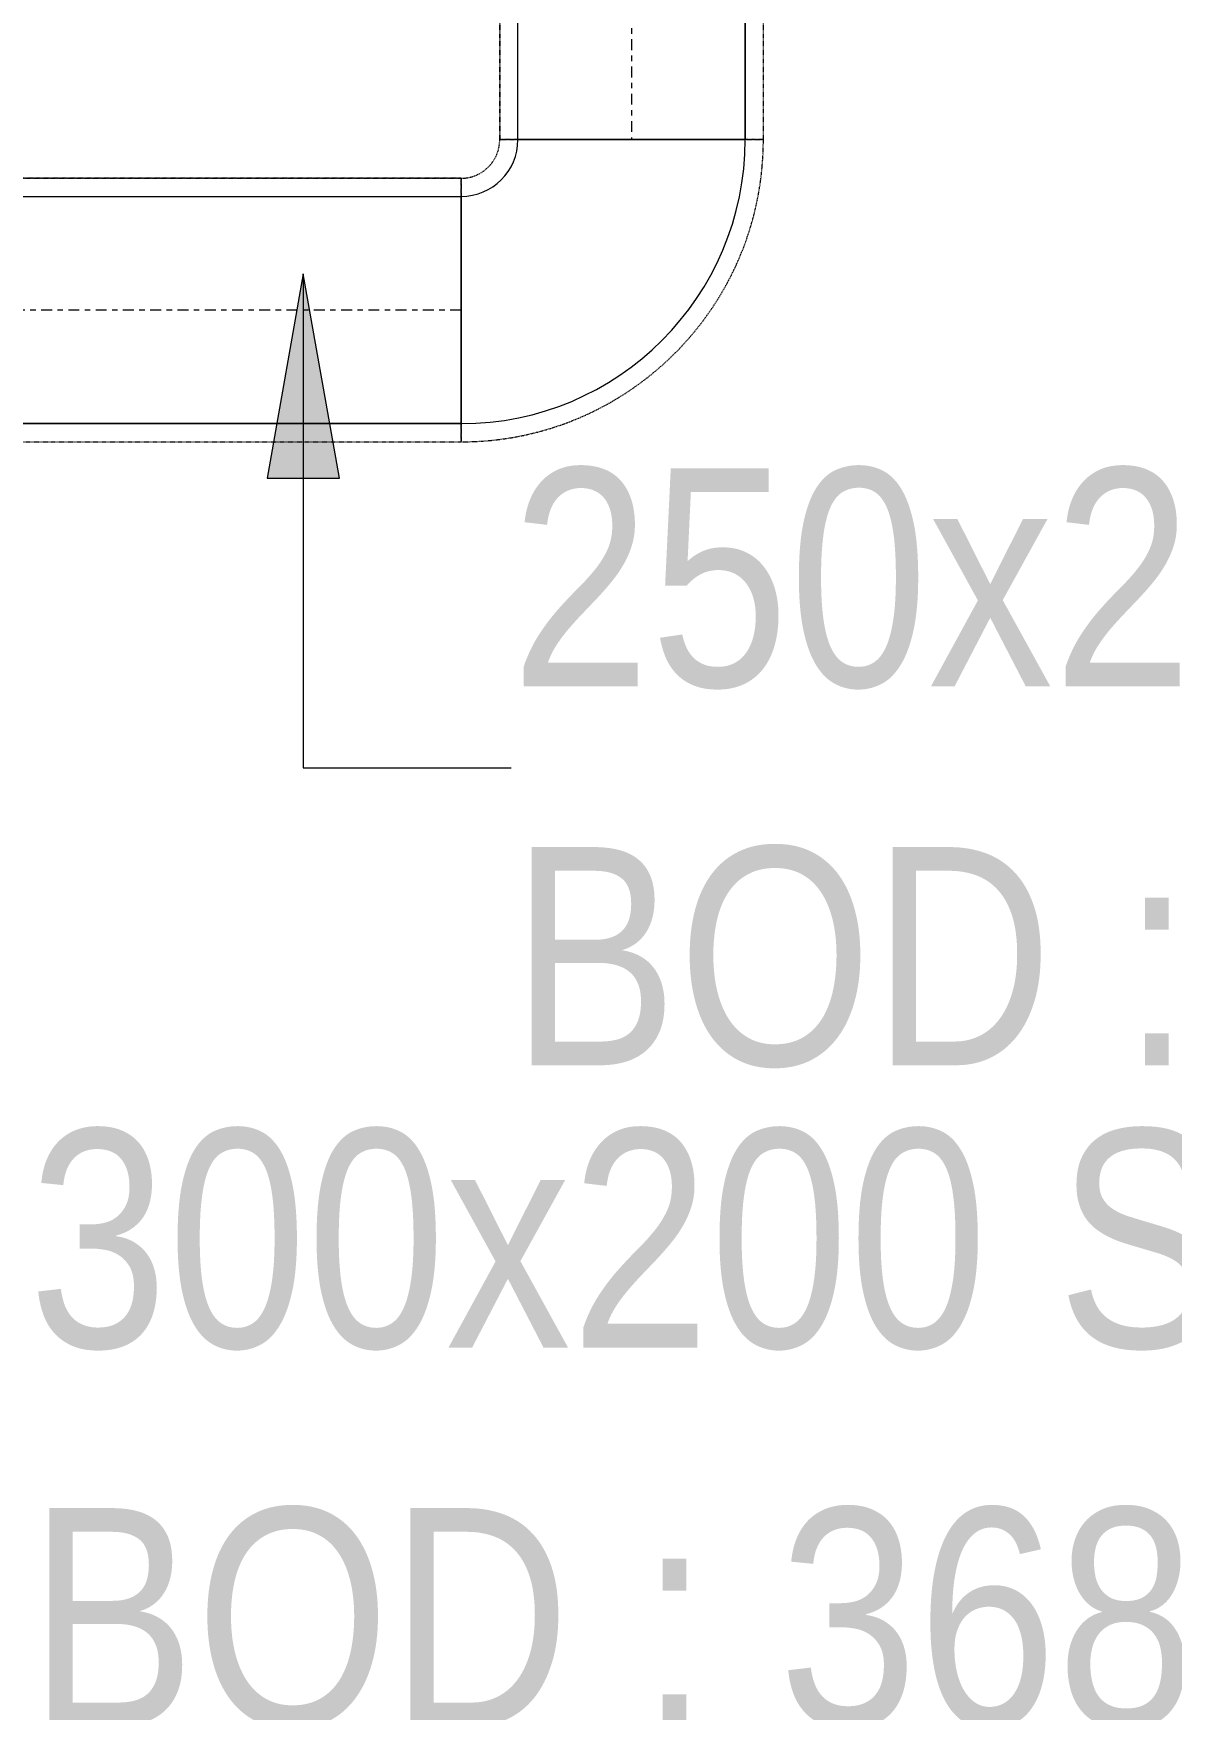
# Model space of a CAD drawing. Header units: inches. Extents: x -83664 to 20107, y -47222 to 19398.
# Drawn here: x -10589 to -9337, y -36338 to -34494 of the extents above; entities that cross this region are included whole.
import ezdxf

# ---------------------------------------------------------------- set-up
doc = ezdxf.new("R2010")
doc.units = ezdxf.units.IN
doc.header["$MEASUREMENT"] = 0
doc.linetypes.add('Center', pattern=[29.999999, 12, -6, 6, -6])
doc.linetypes.add('Hidden 0_50', pattern=[1.0584, 0.5292, -0.5292])
doc.layers.add('M-HVAC-DUCT', color=7, linetype='Continuous', lineweight=9, true_color=0xffe97f)
doc.layers.add('M-HVAC-DUCT-CNTR', color=7, linetype='Center', lineweight=9)
doc.layers.add('M-HVAC-DUCT-IDEN', color=7, linetype='Continuous', lineweight=18)
doc.styles.add('Arial Narrow_21', font='ARIALN.TTF', dxfattribs={"height": 240})

# ---------------------------------------------------------------- blocks, each defined once
blk = doc.blocks.new('M_Rectangular Elbow - Radius - 0_75 W-V60-FIRST FLOOR AC CONDITIONING LAYOUT - PART A')
at = {"layer": 'M-HVAC-DUCT', "color": 6, "true_color": 0xff00ff}
for p, q in [((-125, 187.5), (125, 187.5)), ((125, 187.5), (-125, 187.5)), ((-187.5, 125), (-187.5, -125)), ((-187.5, -125), (-187.5, 125))]:
    blk.add_line(p, q, dxfattribs=at)
for radius, end in [(62.5, 360), (62.5, 0), (312.5, 0), (312.5, 0)]:
    blk.add_arc((-187.5, 187.5), radius, 270, end, dxfattribs=at)
blk = doc.blocks.new('TEMW-SMBZ-HO-BM-HVAC-00002_rvt-1-FIRST FLOOR AC CONDITIONING LAYOUT - PART A')
at = {"layer": 'M-HVAC-DUCT', "color": 6, "linetype": 'Hidden 0_50', "true_color": 0xff00ff}
for p, q in [((141380.6, 65012), (141380.6, 63761.5)), ((141380.6, 63761.5), (141380.6, 65012)), ((141670.6, 63761.5), (141670.6, 65012)), ((141670.6, 63761.5), (141670.6, 65012)), ((141380.6, 63761.5), (141670.6, 63761.5)), ((141670.6, 63761.5), (141380.6, 63761.5)), ((141670.6, 63761.5), (141380.6, 63761.5)), ((141380.6, 63761.5), (141670.6, 63761.5)), ((141338.1, 63719), (138610.7, 63719)), ((138610.7, 63719), (141338.1, 63719)), ((141338.1, 63719), (141338.1, 63429)), ((141338.1, 63429), (141338.1, 63719)), ((141338.1, 63719), (141338.1, 63429)), ((141338.1, 63429), (141338.1, 63719)), ((138610.7, 63429), (141338.1, 63429)), ((138610.7, 63429), (141338.1, 63429))]:
    blk.add_line(p, q, dxfattribs=at)
at = {"layer": 'M-HVAC-DUCT', "color": 6, "true_color": 0xff00ff}
for p, q in [((141400.6, 63761.5), (141400.6, 65012)), ((141400.6, 63761.5), (141400.6, 65012)), ((141650.6, 65012), (141650.6, 63761.5)), ((141650.6, 63761.5), (141650.6, 65012)), ((141650.6, 63761.5), (141400.6, 63761.5)), ((141400.6, 63761.5), (141650.6, 63761.5)), ((138610.7, 63699), (141338.1, 63699)), ((138610.7, 63699), (141338.1, 63699)), ((141338.1, 63449), (141338.1, 63699)), ((141338.1, 63699), (141338.1, 63449)), ((141338.1, 63449), (138610.7, 63449)), ((138610.7, 63449), (141338.1, 63449))]:
    blk.add_line(p, q, dxfattribs=at)
at = {"layer": 'M-HVAC-DUCT', "color": 6, "linetype": 'Hidden 0_50', "true_color": 0xff00ff}
for radius in [42.5, 332.5, 332.5, 42.5]:
    blk.add_arc((141338.1, 63761.5), radius, 270, 0, dxfattribs=at)
at = {"layer": 'M-HVAC-DUCT-CNTR', "color": 6, "true_color": 0xff00ff}
for p, q in [((141525.6, 65012), (141525.6, 63761.5)), ((141338.1, 63574), (138610.7, 63574))]:
    blk.add_line(p, q, dxfattribs=at)
at = {"layer": 'M-HVAC-DUCT', "color": 6, "linetype": 'Hidden 0_50', "lineweight": 9, "true_color": 0xff00ff}
blk.add_blockref('M_Rectangular Elbow - Radius - 0_75 W-V60-FIRST FLOOR AC CONDITIONING LAYOUT - PART A', (141525.6, 63574), dxfattribs=at)
blk = doc.blocks.new('TEMW-SMBZ-HO-BM-HVAC-00002_rvt-2-FIRST FLOOR AC CONDITIONING LAYOUT - PART A')
at = {"layer": 'M-HVAC-DUCT', "color": 6, "linetype": 'Hidden 0_50', "true_color": 0xff00ff}
for p, q in [((141380.6, 65012), (141380.6, 63761.5)), ((141380.6, 63761.5), (141380.6, 65012)), ((141670.6, 63761.5), (141670.6, 65012)), ((141670.6, 63761.5), (141670.6, 65012)), ((141380.6, 63761.5), (141670.6, 63761.5)), ((141670.6, 63761.5), (141380.6, 63761.5)), ((141670.6, 63761.5), (141380.6, 63761.5)), ((141380.6, 63761.5), (141670.6, 63761.5)), ((141338.1, 63719), (138610.7, 63719)), ((138610.7, 63719), (141338.1, 63719)), ((141338.1, 63719), (141338.1, 63429)), ((141338.1, 63429), (141338.1, 63719)), ((141338.1, 63719), (141338.1, 63429)), ((141338.1, 63429), (141338.1, 63719)), ((138610.7, 63429), (141338.1, 63429)), ((138610.7, 63429), (141338.1, 63429))]:
    blk.add_line(p, q, dxfattribs=at)
at = {"layer": 'M-HVAC-DUCT', "color": 6, "true_color": 0xff00ff}
for p, q in [((141400.6, 63761.5), (141400.6, 65012)), ((141400.6, 63761.5), (141400.6, 65012)), ((141650.6, 65012), (141650.6, 63761.5)), ((141650.6, 63761.5), (141650.6, 65012)), ((141650.6, 63761.5), (141400.6, 63761.5)), ((141400.6, 63761.5), (141650.6, 63761.5)), ((138610.7, 63699), (141338.1, 63699)), ((138610.7, 63699), (141338.1, 63699)), ((141338.1, 63449), (141338.1, 63699)), ((141338.1, 63699), (141338.1, 63449)), ((141338.1, 63449), (138610.7, 63449)), ((138610.7, 63449), (141338.1, 63449))]:
    blk.add_line(p, q, dxfattribs=at)
at = {"layer": 'M-HVAC-DUCT', "color": 6, "linetype": 'Hidden 0_50', "true_color": 0xff00ff}
for radius in [42.5, 332.5, 332.5, 42.5]:
    blk.add_arc((141338.1, 63761.5), radius, 270, 0, dxfattribs=at)
at = {"layer": 'M-HVAC-DUCT-CNTR', "color": 6, "true_color": 0xff00ff}
for p, q in [((141525.6, 65012), (141525.6, 63761.5)), ((141338.1, 63574), (138610.7, 63574))]:
    blk.add_line(p, q, dxfattribs=at)
at = {"layer": 'M-HVAC-DUCT', "color": 6, "linetype": 'Hidden 0_50', "lineweight": 9, "true_color": 0xff00ff}
blk.add_blockref('M_Rectangular Elbow - Radius - 0_75 W-V60-FIRST FLOOR AC CONDITIONING LAYOUT - PART A', (141525.6, 63574), dxfattribs=at)

msp = doc.modelspace()

# ---------------------------------------------------------------- hatches: boundary and pattern name
at = {"layer": 'M-HVAC-DUCT-IDEN', "lineweight": 9}
msp.add_hatch(color=256, dxfattribs=at).paths.add_polyline_path([(-10292.2, -34758.2), (-10331.9, -34983.2), (-10252.5, -34983.2)])

# ---------------------------------------------------------------- linework, layer by layer
for p, q in [((-10292.2, -34758.2), (-10331.9, -34983.2)), ((-10252.5, -34983.2), (-10292.2, -34758.2)), ((-10292.2, -34758.2), (-10292.2, -35302)), ((-10331.9, -34983.2), (-10252.5, -34983.2)), ((-10292.2, -35302), (-10063.6, -35302))]:
    msp.add_line(p, q, dxfattribs=at)

# ---------------------------------------------------------------- block references
at = {"lineweight": 5}
for name in ['TEMW-SMBZ-HO-BM-HVAC-00002_rvt-1-FIRST FLOOR AC CONDITIONING LAYOUT - PART A', 'TEMW-SMBZ-HO-BM-HVAC-00002_rvt-2-FIRST FLOOR AC CONDITIONING LAYOUT - PART A']:
    msp.add_blockref(name, (-151456.7, -98372.2), dxfattribs=at)

# ---------------------------------------------------------------- texts
at = {"layer": 'M-HVAC-DUCT-IDEN', "lineweight": 9, "char_height": 240, "attachment_point": 1, "style": 'Arial Narrow_21'}
for s, insert, width in [('250x200 RAD', (-10063.6, -34972.4), 2152.531), ('BOD : 4370', (-10063.6, -35389.1), 1803.797), ('300x200 SAD', (-10594.2, -35699.7), 2128.48), ('BOD : 3680', (-10594.2, -36116.4), 1803.797)]:
    msp.add_mtext(s, dxfattribs=dict(at, insert=insert, width=width))

doc.saveas('drawing.dxf')
